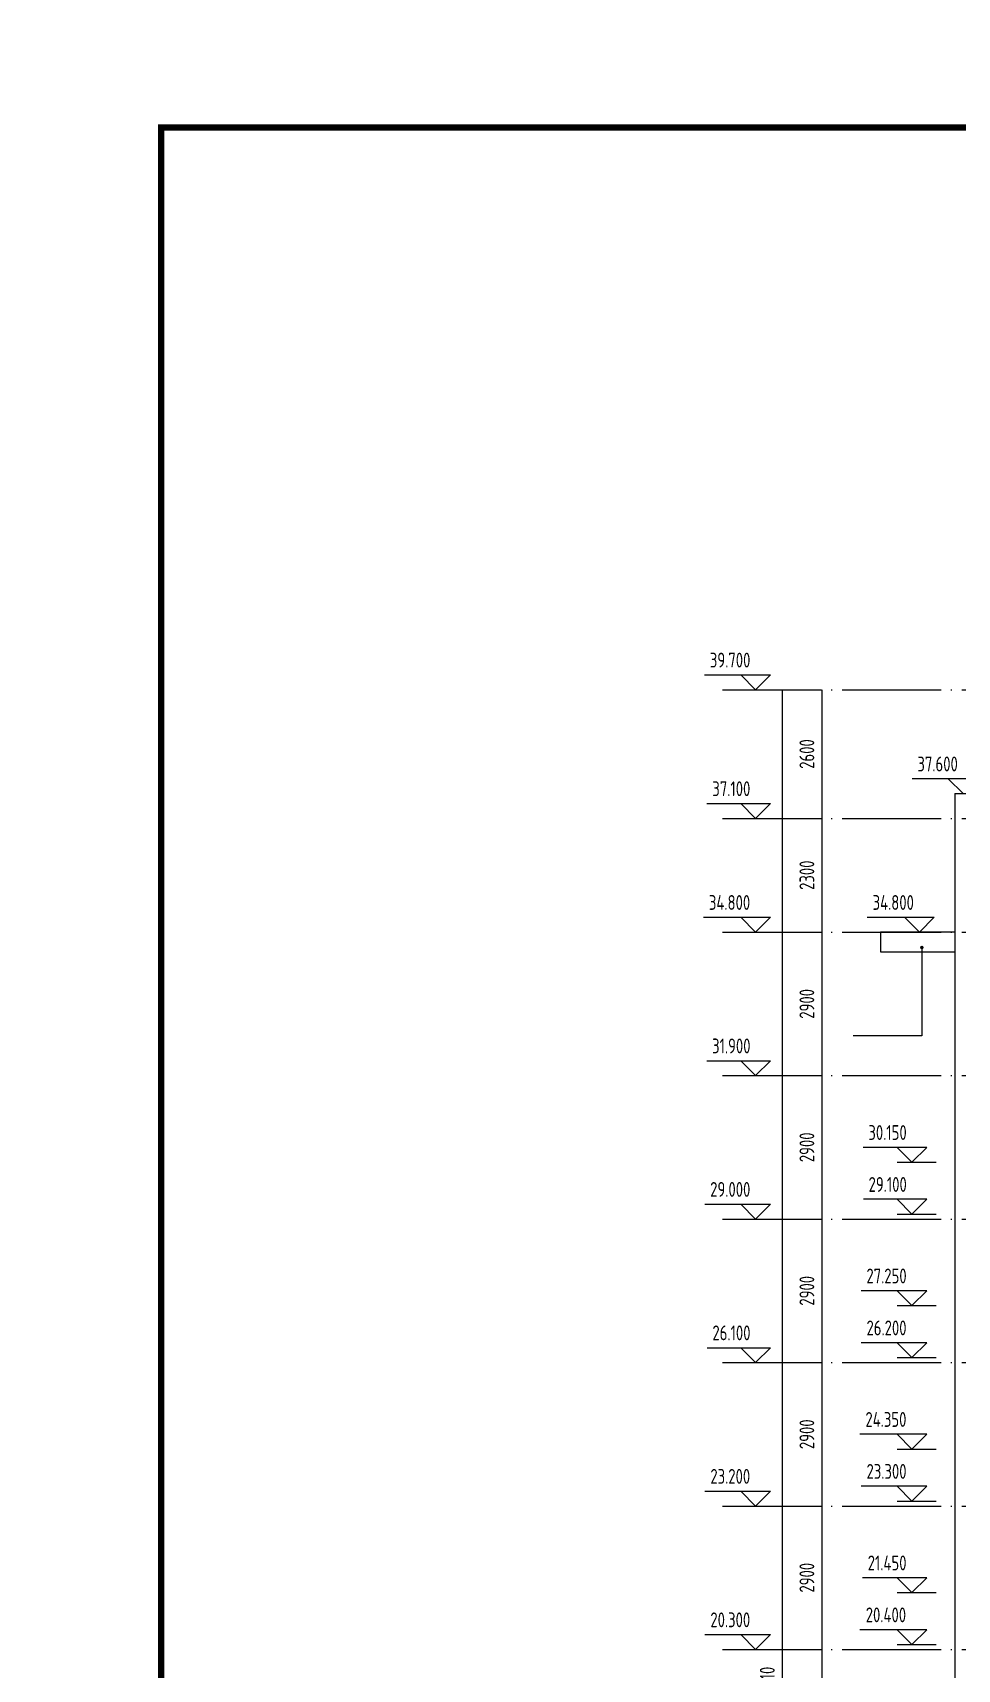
# Model space of a CAD drawing. Extents: x -726032 to 135930, y -151624 to 587044.
# Drawn here: x -531458 to -512760, y 244593 to 277673 of the extents above; entities that cross this region are included whole.
import ezdxf
from ezdxf.enums import TextEntityAlignment as Align

# ---------------------------------------------------------------- set-up
doc = ezdxf.new("R2010")
doc.units = 0
doc.header["$LTSCALE"] = 1000
doc.header["$MEASUREMENT"] = 0
doc.linetypes.add('DOTE', pattern=[2.42, 2, -0.2, 0.02, -0.2])
doc.layers.get('0').update_dxf_attribs({"linetype": 'CONTINUOUS'})
doc.layers.get('DEFPOINTS').update_dxf_attribs({"color": 1, "linetype": 'CONTINUOUS'})
for name, color, linetype in [('DOTE', 8, 'DOTE'), ('PUB_DIM', 245, 'CONTINUOUS'), ('PUB_TITLE', 1, 'CONTINUOUS'), ('引线', 213, 'CONTINUOUS')]:
    doc.layers.add(name, color=color, linetype=linetype)
doc.styles.add('DIM_FONT', font='isocp.shx', dxfattribs={"width": 0.8})
doc.dimstyles.new('AXIS', dxfattribs={"dimtxt": 300, "dimasz": 1, "dimexe": 250, "dimexo": 300, "dimgap": 150, "dimtad": 1, "dimdec": 0, "dimzin": 0, "dimdsep": 46, "dimtxsty": 'DIM_FONT', "dimcen": 0.09, "dimse1": 1, "dimse2": 1, "dimclrt": 142, "dimadec": 0, "dimazin": 0, "dimtfac": 1, "dimtdec": 0, "dimtix": 1, "dimtmove": 2, "dimatfit": 3, "dimfxl": 1, "dimtolj": 1, "dimtzin": 0, "dimarcsym": 0})

# ---------------------------------------------------------------- blocks, each defined once
blk = doc.blocks.new('*D2789')
at = {"layer": 'DEFPOINTS', "color": 0, "transparency": 16777216}
for p in [(-515302, 264393), (-516302, 224183), (-515302, 224183)]:
    blk.add_point(p, dxfattribs=at)
at = {"layer": 'PUB_DIM', "color": 0, "lineweight": -2, "transparency": 16777216}
blk.add_line((-516302, 264392), (-516302, 224184), dxfattribs=at)
at = {"layer": 'PUB_DIM', "color": 0, "transparency": 16777216}
for points in [[(-516303, 264392), (-516302, 264392), (-516302, 264393)], [(-516303, 224184), (-516302, 224184), (-516302, 224183)]]:
    blk.add_solid(points, dxfattribs=at)
at = {"layer": 'PUB_DIM', "color": 142, "transparency": 16777216, "insert": (-516602, 244288), "char_height": 300, "attachment_point": 5, "rotation": 90, "style": 'DIM_FONT'}
blk.add_mtext('\\A1;40210', dxfattribs=at)
blk = doc.blocks.new('*D2907')
at = {"layer": 'DEFPOINTS', "color": 0, "transparency": 16777216}
for p in [(-514502, 256593), (-515502, 253693), (-514502, 253693)]:
    blk.add_point(p, dxfattribs=at)
at = {"layer": 'PUB_DIM', "color": 0, "lineweight": -2, "transparency": 16777216}
blk.add_line((-515502, 256592), (-515502, 253694), dxfattribs=at)
at = {"layer": 'PUB_DIM', "color": 0, "transparency": 16777216}
for points in [[(-515503, 256592), (-515502, 256592), (-515502, 256593)], [(-515503, 253694), (-515502, 253694), (-515502, 253693)]]:
    blk.add_solid(points, dxfattribs=at)
at = {"layer": 'PUB_DIM', "color": 142, "transparency": 16777216, "insert": (-515802, 255143), "char_height": 300, "attachment_point": 5, "rotation": 90, "style": 'DIM_FONT'}
blk.add_mtext('\\A1;2900', dxfattribs=at)
blk = doc.blocks.new('*D2908')
at = {"layer": 'DEFPOINTS', "color": 0, "transparency": 16777216}
for p in [(-514502, 253693), (-515502, 250793), (-514502, 250793)]:
    blk.add_point(p, dxfattribs=at)
at = {"layer": 'PUB_DIM', "color": 0, "lineweight": -2, "transparency": 16777216}
blk.add_line((-515502, 253692), (-515502, 250794), dxfattribs=at)
at = {"layer": 'PUB_DIM', "color": 0, "transparency": 16777216}
for points in [[(-515503, 253692), (-515502, 253692), (-515502, 253693)], [(-515503, 250794), (-515502, 250794), (-515502, 250793)]]:
    blk.add_solid(points, dxfattribs=at)
at = {"layer": 'PUB_DIM', "color": 142, "transparency": 16777216, "insert": (-515802, 252243), "char_height": 300, "attachment_point": 5, "rotation": 90, "style": 'DIM_FONT'}
blk.add_mtext('\\A1;2900', dxfattribs=at)
blk = doc.blocks.new('*D2910')
at = {"layer": 'DEFPOINTS', "color": 0, "transparency": 16777216}
for p in [(-514502, 244993), (-515502, 242093), (-514502, 242093)]:
    blk.add_point(p, dxfattribs=at)
at = {"layer": 'PUB_DIM', "color": 0, "lineweight": -2, "transparency": 16777216}
blk.add_line((-515502, 244992), (-515502, 242094), dxfattribs=at)
at = {"layer": 'PUB_DIM', "color": 0, "transparency": 16777216}
for points in [[(-515503, 244992), (-515502, 244992), (-515502, 244993)], [(-515503, 242094), (-515502, 242094), (-515502, 242093)]]:
    blk.add_solid(points, dxfattribs=at)
at = {"layer": 'PUB_DIM', "color": 142, "transparency": 16777216, "insert": (-515802, 243543), "char_height": 300, "attachment_point": 5, "rotation": 90, "style": 'DIM_FONT'}
blk.add_mtext('\\A1;2900', dxfattribs=at)
blk = doc.blocks.new('*D2911')
at = {"layer": 'DEFPOINTS', "color": 0, "transparency": 16777216}
for p in [(-514502, 247893), (-515502, 244993), (-514502, 244993)]:
    blk.add_point(p, dxfattribs=at)
at = {"layer": 'PUB_DIM', "color": 0, "lineweight": -2, "transparency": 16777216}
blk.add_line((-515502, 247892), (-515502, 244994), dxfattribs=at)
at = {"layer": 'PUB_DIM', "color": 0, "transparency": 16777216}
for points in [[(-515503, 247892), (-515502, 247892), (-515502, 247893)], [(-515503, 244994), (-515502, 244994), (-515502, 244993)]]:
    blk.add_solid(points, dxfattribs=at)
at = {"layer": 'PUB_DIM', "color": 142, "transparency": 16777216, "insert": (-515802, 246443), "char_height": 300, "attachment_point": 5, "rotation": 90, "style": 'DIM_FONT'}
blk.add_mtext('\\A1;2900', dxfattribs=at)
blk = doc.blocks.new('*D2912')
at = {"layer": 'DEFPOINTS', "color": 0, "transparency": 16777216}
for p in [(-514502, 250793), (-515502, 247893), (-514502, 247893)]:
    blk.add_point(p, dxfattribs=at)
at = {"layer": 'PUB_DIM', "color": 0, "lineweight": -2, "transparency": 16777216}
blk.add_line((-515502, 250792), (-515502, 247894), dxfattribs=at)
at = {"layer": 'PUB_DIM', "color": 0, "transparency": 16777216}
for points in [[(-515503, 250792), (-515502, 250792), (-515502, 250793)], [(-515503, 247894), (-515502, 247894), (-515502, 247893)]]:
    blk.add_solid(points, dxfattribs=at)
at = {"layer": 'PUB_DIM', "color": 142, "transparency": 16777216, "insert": (-515802, 249343), "char_height": 300, "attachment_point": 5, "rotation": 90, "style": 'DIM_FONT'}
blk.add_mtext('\\A1;2900', dxfattribs=at)
blk = doc.blocks.new('*D2913')
at = {"layer": 'DEFPOINTS', "color": 0, "transparency": 16777216}
for p in [(-514502, 261793), (-515502, 259493), (-514502, 259493)]:
    blk.add_point(p, dxfattribs=at)
at = {"layer": 'PUB_DIM', "color": 0, "lineweight": -2, "transparency": 16777216}
blk.add_line((-515502, 261792), (-515502, 259494), dxfattribs=at)
at = {"layer": 'PUB_DIM', "color": 0, "transparency": 16777216}
for points in [[(-515503, 261792), (-515502, 261792), (-515502, 261793)], [(-515503, 259494), (-515502, 259494), (-515502, 259493)]]:
    blk.add_solid(points, dxfattribs=at)
at = {"layer": 'PUB_DIM', "color": 142, "transparency": 16777216, "insert": (-515802, 260643), "char_height": 300, "attachment_point": 5, "rotation": 90, "style": 'DIM_FONT'}
blk.add_mtext('\\A1;2300', dxfattribs=at)
blk = doc.blocks.new('*D2914')
at = {"layer": 'DEFPOINTS', "color": 0, "transparency": 16777216}
for p in [(-514502, 264393), (-515502, 261793), (-514502, 261793)]:
    blk.add_point(p, dxfattribs=at)
at = {"layer": 'PUB_DIM', "color": 0, "lineweight": -2, "transparency": 16777216}
blk.add_line((-515502, 264392), (-515502, 261794), dxfattribs=at)
at = {"layer": 'PUB_DIM', "color": 0, "transparency": 16777216}
for points in [[(-515503, 264392), (-515502, 264392), (-515502, 264393)], [(-515503, 261794), (-515502, 261794), (-515502, 261793)]]:
    blk.add_solid(points, dxfattribs=at)
at = {"layer": 'PUB_DIM', "color": 142, "transparency": 16777216, "insert": (-515802, 263093), "char_height": 300, "attachment_point": 5, "rotation": 90, "style": 'DIM_FONT'}
blk.add_mtext('\\A1;2600', dxfattribs=at)
blk = doc.blocks.new('*D2915')
at = {"layer": 'DEFPOINTS', "color": 0, "transparency": 16777216}
for p in [(-514502, 259493), (-515502, 256593), (-514502, 256593)]:
    blk.add_point(p, dxfattribs=at)
at = {"layer": 'PUB_DIM', "color": 0, "lineweight": -2, "transparency": 16777216}
blk.add_line((-515502, 259492), (-515502, 256594), dxfattribs=at)
at = {"layer": 'PUB_DIM', "color": 0, "transparency": 16777216}
for points in [[(-515503, 259492), (-515502, 259492), (-515502, 259493)], [(-515503, 256594), (-515502, 256594), (-515502, 256593)]]:
    blk.add_solid(points, dxfattribs=at)
at = {"layer": 'PUB_DIM', "color": 142, "transparency": 16777216, "insert": (-515802, 258043), "char_height": 300, "attachment_point": 5, "rotation": 90, "style": 'DIM_FONT'}
blk.add_mtext('\\A1;2900', dxfattribs=at)

msp = doc.modelspace()

# ---------------------------------------------------------------- linework, layer by layer
for p, q in [((-512811.2, 262292.5), (-512811.2, 234342.5)), ((-512811.2, 262292.5), (-512411.2, 262292.5)), ((-512811.2, 259492.5), (-514311.2, 259492.5)), ((-514311.2, 259492.5), (-514311.2, 259092.5)), ((-514311.2, 259092.5), (-512811.2, 259092.5))]:
    msp.add_line(p, q)
at = {"layer": 'DOTE'}
for p, q in [((-517509.1, 264392.5), (-488652.4, 264392.5)), ((-517509.1, 261792.5), (-488652.4, 261792.5)), ((-517509.1, 259492.5), (-488652.4, 259492.5)), ((-517509.1, 256592.5), (-488652.4, 256592.5)), ((-517509.1, 253692.5), (-488652.4, 253692.5)), ((-517509.1, 250792.5), (-488652.4, 250792.5)), ((-517509.1, 247892.5), (-488652.4, 247892.5)), ((-517509.1, 244992.5), (-488652.4, 244992.5))]:
    msp.add_line(p, q, dxfattribs=at)
at = {"layer": 'PUB_DIM'}
for p, q in [((-517871.2, 264692.5), (-516538.1, 264692.5)), ((-516838.1, 264392.5), (-517138.1, 264692.5)), ((-516538.1, 264692.5), (-516838.1, 264392.5)), ((-512342, 262592.5), (-513674.2, 262592.5)), ((-512942, 262592.5), (-512642, 262292.5)), ((-517822.3, 262092.5), (-516538.1, 262092.5)), ((-516838.1, 261792.5), (-517138.1, 262092.5)), ((-516538.1, 262092.5), (-516838.1, 261792.5)), ((-517894.3, 259792.5), (-516538.1, 259792.5)), ((-516838.1, 259492.5), (-517138.1, 259792.5)), ((-516538.1, 259792.5), (-516838.1, 259492.5)), ((-514583.5, 259792.5), (-513227.4, 259792.5)), ((-513827.4, 259792.5), (-513527.4, 259492.5)), ((-513527.4, 259492.5), (-513227.4, 259792.5)), ((-517823.2, 256892.5), (-516538.1, 256892.5)), ((-516838.1, 256592.5), (-517138.1, 256892.5)), ((-516538.1, 256892.5), (-516838.1, 256592.5)), ((-513378.5, 255142.5), (-514662.7, 255142.5)), ((-513978.5, 255142.5), (-513678.5, 254842.5)), ((-513678.5, 254842.5), (-513378.5, 255142.5)), ((-513978.5, 254842.5), (-513185.4, 254842.5)), ((-513378.5, 254092.5), (-514657.4, 254092.5)), ((-513978.5, 254092.5), (-513678.5, 253792.5)), ((-513678.5, 253792.5), (-513378.5, 254092.5)), ((-517865.1, 253992.5), (-516538.1, 253992.5)), ((-516838.1, 253692.5), (-517138.1, 253992.5)), ((-516538.1, 253992.5), (-516838.1, 253692.5)), ((-513978.5, 253792.5), (-513185.4, 253792.5)), ((-513378.5, 252242.5), (-514704.6, 252242.5)), ((-513978.5, 252242.5), (-513678.5, 251942.5)), ((-513678.5, 251942.5), (-513378.5, 252242.5)), ((-513978.5, 251942.5), (-513185.4, 251942.5)), ((-517816.2, 251092.5), (-516538.1, 251092.5)), ((-516838.1, 250792.5), (-517138.1, 251092.5)), ((-516538.1, 251092.5), (-516838.1, 250792.5)), ((-513378.5, 251192.5), (-514704.6, 251192.5)), ((-513978.5, 251192.5), (-513678.5, 250892.5)), ((-513678.5, 250892.5), (-513378.5, 251192.5)), ((-513978.5, 250892.5), (-513185.4, 250892.5)), ((-513378.5, 249342.5), (-514728.6, 249342.5)), ((-513978.5, 249342.5), (-513678.5, 249042.5)), ((-513678.5, 249042.5), (-513378.5, 249342.5)), ((-513978.5, 249042.5), (-513185.4, 249042.5)), ((-517864.2, 248192.5), (-516538.1, 248192.5)), ((-516838.1, 247892.5), (-517138.1, 248192.5)), ((-516538.1, 248192.5), (-516838.1, 247892.5)), ((-513378.5, 248292.5), (-514704.6, 248292.5)), ((-513978.5, 248292.5), (-513678.5, 247992.5)), ((-513678.5, 247992.5), (-513378.5, 248292.5)), ((-513978.5, 247992.5), (-513185.4, 247992.5)), ((-513378.5, 246442.5), (-514680.6, 246442.5)), ((-513978.5, 246442.5), (-513678.5, 246142.5)), ((-513978.5, 246142.5), (-513185.4, 246142.5)), ((-513678.5, 246142.5), (-513378.5, 246442.5)), ((-517864.2, 245292.5), (-516538.1, 245292.5)), ((-516838.1, 244992.5), (-517138.1, 245292.5)), ((-516538.1, 245292.5), (-516838.1, 244992.5)), ((-513378.5, 245392.5), (-514728.6, 245392.5)), ((-513978.5, 245392.5), (-513678.5, 245092.5)), ((-513678.5, 245092.5), (-513378.5, 245392.5)), ((-513978.5, 245092.5), (-513185.4, 245092.5))]:
    msp.add_line(p, q, dxfattribs=at)
at = {"layer": 'PUB_TITLE'}
for points, const_width in [([(-531458.1, 277055.6), (-434868.1, 277055.6), (-434868.1, 346585.7), (-531458.1, 346585.7)], 0.234), ([(-531458.1, 207525.4), (-434868.1, 207525.4), (-434868.1, 277055.6), (-531458.1, 277055.6)], 0.234), ([(-528858.1, 208825.4), (-436168.1, 208825.4), (-436168.1, 275755.6), (-528858.1, 275755.6)], 130)]:
    msp.add_lwpolyline(points, close=True, dxfattribs=dict(at, const_width=const_width))
at = {"layer": '引线'}
msp.add_lwpolyline([(-513476.7, 259181.5), (-513476.7, 257395), (-514866, 257395)], dxfattribs=at)
at = {"layer": '引线', "const_width": 34.8}
msp.add_lwpolyline([(-513494.3, 259181.5, 1), (-513459.1, 259181.5, 1)], format="xyb", close=True, dxfattribs=at)

# ---------------------------------------------------------------- texts
at = {"layer": 'PUB_DIM', "style": 'DIM_FONT', "width": 0.8}
for s, p in [('39.700', (-517354.6, 264992.5)), ('37.600', (-513158.1, 262892.5)), ('37.100', (-517330.2, 262392.5)), ('34.800', (-517366.2, 260092.5)), ('34.800', (-514055.4, 260092.5)), ('31.900', (-517330.6, 257192.5)), ('30.150', (-514170.6, 255442.5)), ('29.000', (-517351.6, 254292.5)), ('29.100', (-514167.9, 254392.5)), ('27.250', (-514191.5, 252542.5)), ('26.100', (-517327.2, 251392.5)), ('26.200', (-514191.5, 251492.5)), ('24.350', (-514203.5, 249642.5)), ('23.200', (-517351.2, 248492.5)), ('23.300', (-514191.5, 248592.5)), ('21.450', (-514179.5, 246742.5)), ('20.400', (-514203.5, 245692.5)), ('20.300', (-517351.2, 245592.5))]:
    msp.add_text(s, height=300, dxfattribs=at).set_placement(p, align=Align.MIDDLE)

# ---------------------------------------------------------------- dimensions: what is measured, and where the dimension line sits
at = {"layer": 'PUB_DIM'}
for p1, p2, picture, middle in [((-515302.5, 264392.5), (-515302.5, 224182.5), '*D2789', (-516602.5, 244287.5)), ((-514502.5, 264392.5), (-514502.5, 261792.5), '*D2914', (-515802.5, 263092.5)), ((-514502.5, 261792.5), (-514502.5, 259492.5), '*D2913', (-515802.5, 260642.5)), ((-514502.5, 259492.5), (-514502.5, 256592.5), '*D2915', (-515802.5, 258042.5)), ((-514502.5, 256592.5), (-514502.5, 253692.5), '*D2907', (-515802.5, 255142.5)), ((-514502.5, 253692.5), (-514502.5, 250792.5), '*D2908', (-515802.5, 252242.5)), ((-514502.5, 250792.5), (-514502.5, 247892.5), '*D2912', (-515802.5, 249342.5)), ((-514502.5, 247892.5), (-514502.5, 244992.5), '*D2911', (-515802.5, 246442.5)), ((-514502.5, 244992.5), (-514502.5, 242092.5), '*D2910', (-515802.5, 243542.5))]:
    dim = msp.add_aligned_dim(p1=p1, p2=p2, distance=-1000, dimstyle='AXIS', dxfattribs=at)
    dim.commit()
    dim.dimension.update_dxf_attribs({"geometry": picture, "text_midpoint": middle})

doc.saveas('drawing.dxf')
